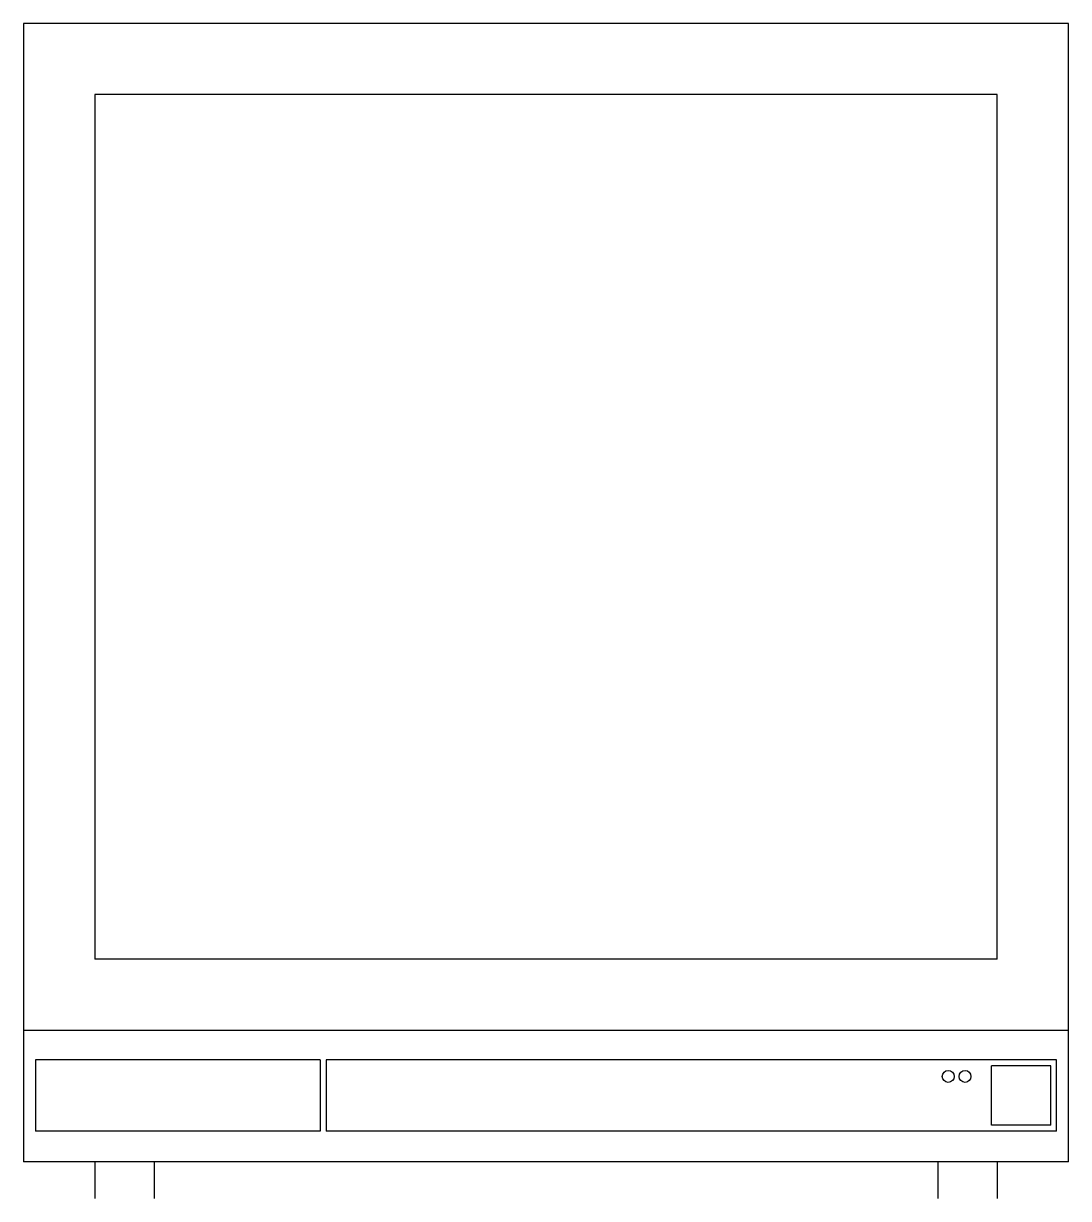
# Model space of a CAD drawing. Extents: x 658.7 to 680.7, y 386.3 to 411.
import ezdxf

# ---------------------------------------------------------------- set-up
doc = ezdxf.new("R2010")
doc.units = 0
doc.layers.add('FURN', color=7, linetype='CONTINUOUS')

msp = doc.modelspace()

# ---------------------------------------------------------------- linework, layer by layer
at = {"layer": 'FURN'}
for p, q in [((680.717, 411.044), (658.699, 411.044)), ((658.699, 411.044), (658.699, 387.044)), ((680.717, 387.044), (680.717, 411.044)), ((679.217, 409.544), (660.199, 409.544)), ((660.199, 409.544), (660.199, 391.316)), ((679.217, 391.316), (679.217, 409.544)), ((679.217, 391.316), (660.199, 391.316)), ((680.717, 389.816), (658.699, 389.816)), ((664.949, 389.193), (658.949, 389.193)), ((658.949, 389.193), (658.949, 387.693)), ((664.949, 389.193), (664.949, 387.693)), ((680.467, 389.193), (665.074, 389.193)), ((665.074, 389.193), (665.074, 387.693)), ((680.467, 387.693), (680.467, 389.193)), ((680.342, 389.068), (679.092, 389.068)), ((679.092, 387.818), (679.092, 389.068)), ((680.342, 387.818), (680.342, 389.068)), ((664.949, 387.693), (658.949, 387.693)), ((680.467, 387.693), (665.074, 387.693)), ((680.342, 387.818), (679.092, 387.818)), ((680.717, 387.044), (658.699, 387.044)), ((660.199, 387.044), (660.199, 386.272)), ((661.449, 387.044), (661.449, 386.272)), ((677.967, 387.044), (677.967, 386.272)), ((679.217, 387.044), (679.217, 386.272))]:
    msp.add_line(p, q, dxfattribs=at)
for centre in [(678.183, 388.845), (678.537, 388.845)]:
    msp.add_circle(centre, 0.125, dxfattribs=at)

doc.saveas('drawing.dxf')
